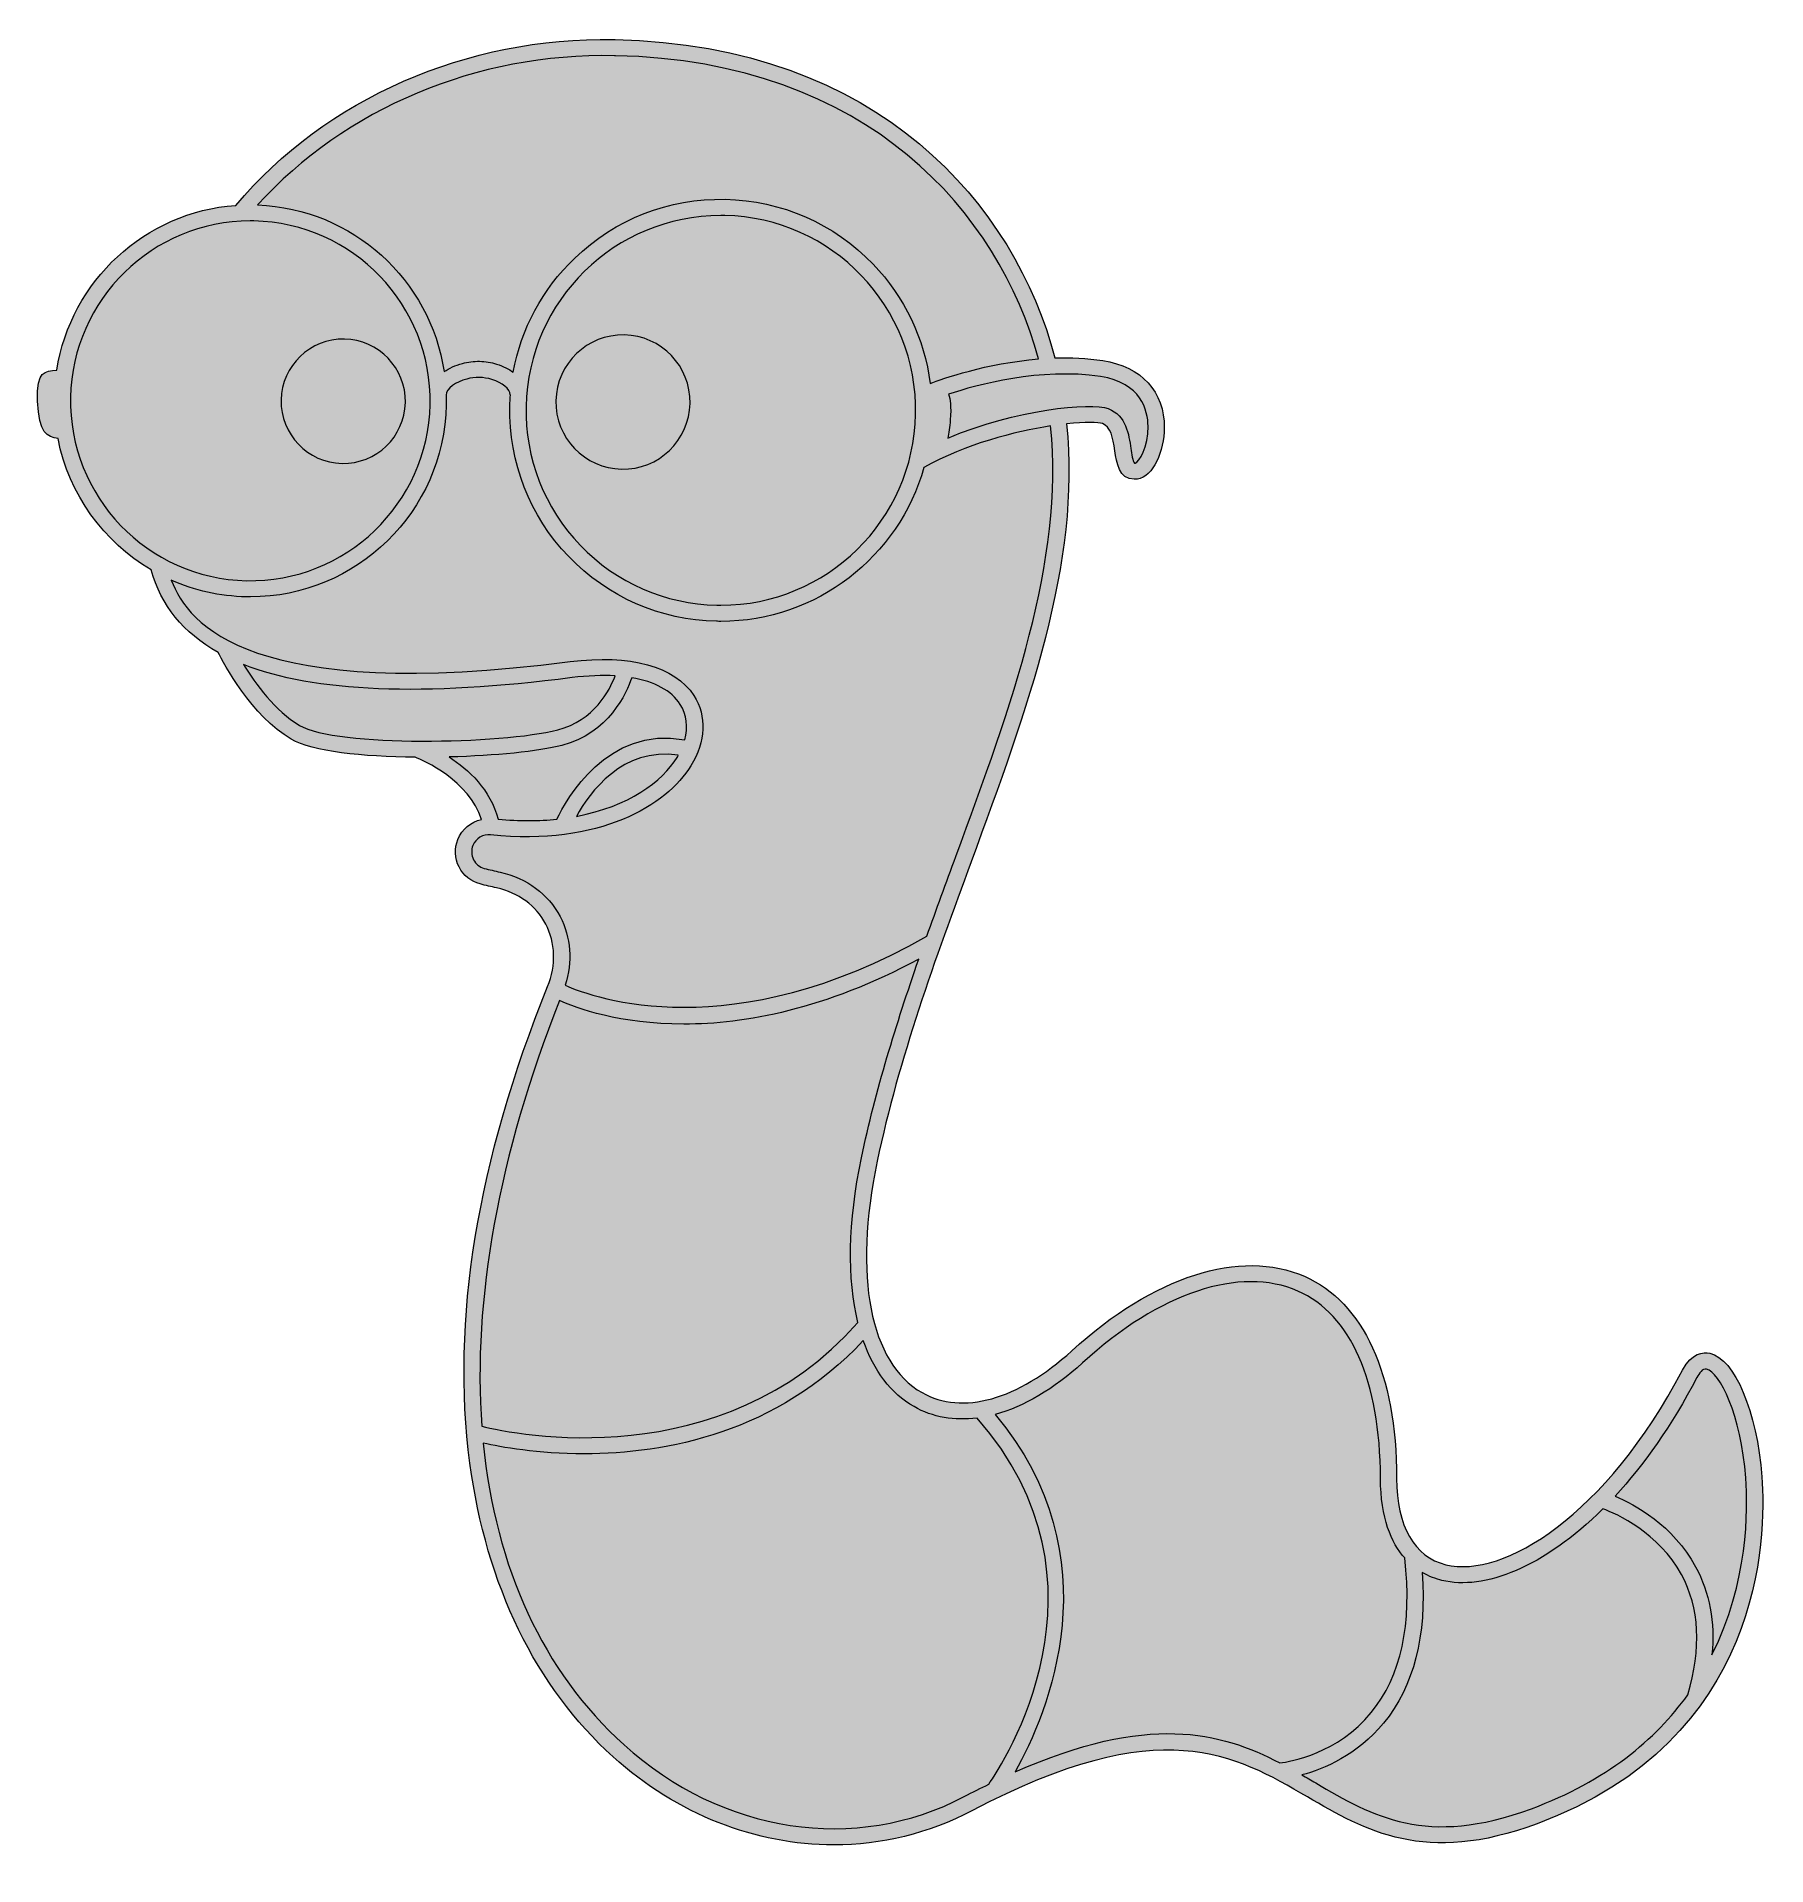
# Model space of a CAD drawing. Header units: inches. Extents: x -1.42 to 1.26, y -1.38 to 1.44.
import ezdxf

# ---------------------------------------------------------------- set-up
doc = ezdxf.new("R2010")
doc.units = ezdxf.units.IN
doc.header["$MEASUREMENT"] = 0
doc.layers.add('Worm', color=7, linetype='Continuous', lineweight=0)

msp = doc.modelspace()

# ---------------------------------------------------------------- hatches: boundary and pattern name
at = {"layer": 'Worm', "true_color": 0xf8e0c5, "transparency": 33554687}
h = msp.add_hatch(color=254, dxfattribs=at)
h.dxf.hatch_style = 2
edge = h.paths.add_edge_path()
edge.add_spline(control_points=[(1.2508, -0.7823), (1.2432, -0.6813), (1.2085, -0.5993), (1.1701, -0.5913), (1.1605, -0.5893), (1.1423, -0.5901), (1.128, -0.6173), (1.0099, -0.8421), (0.8512, -0.9401), (0.7618, -0.9182), (0.713, -0.9062), (0.686, -0.8588), (0.6858, -0.7847), (0.6854, -0.6234), (0.6347, -0.5124), (0.5432, -0.4722), (0.4443, -0.4288), (0.3097, -0.4719), (0.1832, -0.5875), (0.1002, -0.6633), (0.0137, -0.6875), (-0.0483, -0.6521), (-0.1289, -0.6061), (-0.1548, -0.4724), (-0.1176, -0.2942), (-0.0843, -0.135), (-0.0275, 0.0193), (0.0275, 0.1686), (0.115, 0.4062), (0.1975, 0.6309), (0.1754, 0.846), (0.204, 0.8491), (0.2245, 0.8488), (0.2308, 0.8464), (0.2437, 0.8414), (0.2469, 0.8258), (0.25, 0.8042), (0.2525, 0.7865), (0.2563, 0.7603), (0.2798, 0.7603), (0.2814, 0.7603), (0.283, 0.7604), (0.2848, 0.7607), (0.3095, 0.7642), (0.3262, 0.8044), (0.3264, 0.8398), (0.3267, 0.8958), (0.2912, 0.9347), (0.2315, 0.9439), (0.2067, 0.9477), (0.1816, 0.9488), (0.1572, 0.948), (0.0959, 1.1825), (-0.1135, 1.4321), (-0.5232, 1.4404), (-0.5232, 1.4404), (-0.5247, 1.4404), (-0.5247, 1.4404), (-0.7521, 1.445), (-0.9704, 1.3492), (-1.1098, 1.184), (-1.2503, 1.1739), (-1.365, 1.0671), (-1.3868, 0.9292), (-1.4053, 0.9269), (-1.418, 0.9295), (-1.4163, 0.8814), (-1.4146, 0.8309), (-1.4014, 0.8259), (-1.3848, 0.8233), (-1.3679, 0.737), (-1.3143, 0.6635), (-1.2406, 0.6202), (-1.2253, 0.5654), (-1.191, 0.5228), (-1.137, 0.4925), (-1.129, 0.4765), (-1.0852, 0.3939), (-1.0239, 0.3582), (-0.9913, 0.3393), (-0.9136, 0.3312), (-0.8322, 0.3304), (-0.8199, 0.3255), (-0.7486, 0.2946), (-0.7298, 0.2343), (-0.746, 0.2307), (-0.7599, 0.2193), (-0.7663, 0.2033), (-0.7718, 0.1896), (-0.7711, 0.1741), (-0.7644, 0.1608), (-0.7577, 0.1477), (-0.7458, 0.1381), (-0.7317, 0.1345), (-0.7233, 0.1323), (-0.7148, 0.1303), (-0.7063, 0.1284), (-0.6723, 0.1208), (-0.6454, 0.101), (-0.6304, 0.0725), (-0.6151, 0.0434), (-0.614, 0.0092), (-0.6274, -0.024), (-0.7364, -0.294), (-0.7768, -0.542), (-0.7476, -0.7611), (-0.7224, -0.9501), (-0.6458, -1.1072), (-0.5261, -1.2153), (-0.4269, -1.3049), (-0.3053, -1.3515), (-0.1848, -1.3515), (-0.1114, -1.3515), (-0.0384, -1.3342), (0.0288, -1.2988), (0.3211, -1.1448), (0.4364, -1.2122), (0.548, -1.2774), (0.6371, -1.3294), (0.7292, -1.3833), (0.903, -1.3189), (1.2534, -1.1892), (1.2578, -0.8753), (1.2508, -0.7823)], knot_values=[0, 0, 0, 0, 1, 1, 1, 2, 2, 2, 3, 3, 3, 4, 4, 4, 5, 5, 5, 6, 6, 6, 7, 7, 7, 8, 8, 8, 9, 9, 9, 10, 10, 10, 11, 11, 11, 12, 12, 12, 13, 13, 13, 14, 14, 14, 15, 15, 15, 16, 16, 16, 17, 17, 17, 18, 18, 18, 19, 19, 19, 20, 20, 20, 21, 21, 21, 22, 22, 22, 23, 23, 23, 24, 24, 24, 25, 25, 25, 26, 26, 26, 27, 27, 27, 28, 28, 28, 29, 29, 29, 30, 30, 30, 31, 31, 31, 32, 32, 32, 33, 33, 33, 34, 34, 34, 35, 35, 35, 36, 36, 36, 37, 37, 37, 38, 38, 38, 39, 39, 39, 40, 40, 40, 41, 41, 41, 41], degree=3, periodic=0)
at = {"layer": 'Worm', "true_color": 0x333333, "transparency": 33554687}
h = msp.add_hatch(color=250, dxfattribs=at)
h.dxf.hatch_style = 2
edge = h.paths.add_edge_path()
edge.add_spline(control_points=[(-1.0397, 0.883), (-1.0387, 0.9361), (-0.9948, 0.9782), (-0.9417, 0.9772), (-0.8886, 0.9761), (-0.8464, 0.9322), (-0.8475, 0.8791), (-0.8486, 0.826), (-0.8925, 0.7838), (-0.9455, 0.7849), (-0.9986, 0.786), (-1.0408, 0.8299), (-1.0397, 0.883)], knot_values=[0, 0, 0, 0, 1, 1, 1, 2, 2, 2, 3, 3, 3, 4, 4, 4, 4], degree=3, periodic=0)
edge = h.paths.add_edge_path()
edge.add_spline(control_points=[(-0.4071, 0.8778), (-0.4083, 0.8204), (-0.4557, 0.7749), (-0.513, 0.7761), (-0.5703, 0.7772), (-0.6158, 0.8246), (-0.6147, 0.8819), (-0.6135, 0.9393), (-0.5661, 0.9848), (-0.5088, 0.9836), (-0.4515, 0.9825), (-0.406, 0.9351), (-0.4071, 0.8778)], knot_values=[0, 0, 0, 0, 1, 1, 1, 2, 2, 2, 3, 3, 3, 4, 4, 4, 4], degree=3, periodic=0)
edge = h.paths.add_edge_path()
edge.add_spline(control_points=[(1.1736, -1.0577), (1.1782, -1.0071), (1.17, -0.9613), (1.1483, -0.9214), (1.1133, -0.857), (1.0539, -0.8251), (1.0236, -0.8123), (1.0677, -0.7644), (1.111, -0.7034), (1.1502, -0.6289), (1.1537, -0.6222), (1.1591, -0.6145), (1.165, -0.6158), (1.1855, -0.62), (1.2185, -0.6861), (1.2259, -0.7841), (1.2295, -0.833), (1.2298, -0.9457), (1.1736, -1.0577)], knot_values=[0, 0, 0, 0, 1, 1, 1, 2, 2, 2, 3, 3, 3, 4, 4, 4, 5, 5, 5, 6, 6, 6, 6], degree=3, periodic=0)
edge = h.paths.add_edge_path()
edge.add_spline(control_points=[(1.1362, -1.1195), (1.0864, -1.1885), (1.0103, -1.2526), (0.8943, -1.2955), (0.7316, -1.3557), (0.6485, -1.3072), (0.5606, -1.2558), (0.5535, -1.2516), (0.5463, -1.2475), (0.5392, -1.2434), (0.573, -1.2342), (0.6247, -1.2127), (0.6656, -1.1631), (0.7125, -1.1063), (0.7323, -1.0279), (0.7254, -0.9302), (0.7362, -0.9365), (0.7468, -0.9402), (0.7559, -0.9425), (0.8209, -0.9584), (0.9136, -0.9227), (1.0048, -0.8317), (1.0261, -0.8397), (1.0913, -0.8686), (1.1265, -0.9336), (1.1543, -0.9849), (1.1575, -1.0474), (1.1362, -1.1195)], knot_values=[0, 0, 0, 0, 1, 1, 1, 2, 2, 2, 3, 3, 3, 4, 4, 4, 5, 5, 5, 6, 6, 6, 7, 7, 7, 8, 8, 8, 9, 9, 9, 9], degree=3, periodic=0)
edge = h.paths.add_edge_path()
edge.add_spline(control_points=[(0.0956, -1.2386), (0.1459, -1.1489), (0.2496, -0.9072), (0.0649, -0.6858), (0.109, -0.6738), (0.1552, -0.6469), (0.2, -0.606), (0.3191, -0.4972), (0.4436, -0.4558), (0.5332, -0.4951), (0.6151, -0.5311), (0.6604, -0.634), (0.6608, -0.7847), (0.661, -0.8464), (0.6776, -0.8843), (0.6984, -0.9078), (0.7101, -1.0102), (0.6927, -1.0907), (0.6466, -1.1469), (0.5948, -1.2099), (0.5217, -1.2226), (0.5053, -1.2247), (0.4125, -1.1766), (0.3016, -1.1477), (0.0956, -1.2386)], knot_values=[0, 0, 0, 0, 1, 1, 1, 2, 2, 2, 3, 3, 3, 4, 4, 4, 5, 5, 5, 6, 6, 6, 7, 7, 7, 8, 8, 8, 8], degree=3, periodic=0)
edge = h.paths.add_edge_path()
edge.add_spline(control_points=[(0.0171, -1.2767), (-0.1509, -1.3653), (-0.3576, -1.3339), (-0.5093, -1.1968), (-0.635, -1.0833), (-0.7079, -0.9223), (-0.727, -0.7303), (-0.7001, -0.7363), (-0.643, -0.7467), (-0.5706, -0.7467), (-0.4446, -0.7467), (-0.2733, -0.7146), (-0.1392, -0.5716), (-0.1228, -0.6182), (-0.0966, -0.6534), (-0.0607, -0.6738), (-0.0316, -0.6904), (0.0016, -0.6959), (0.0369, -0.6914), (0.2616, -0.9465), (0.0761, -1.2272), (0.0548, -1.2577), (0.0425, -1.2637), (0.0301, -1.2699), (0.0171, -1.2767)], knot_values=[0, 0, 0, 0, 1, 1, 1, 2, 2, 2, 3, 3, 3, 4, 4, 4, 5, 5, 5, 6, 6, 6, 7, 7, 7, 8, 8, 8, 8], degree=3, periodic=0)
edge = h.paths.add_edge_path()
edge.add_spline(control_points=[(-0.6091, -0.0458), (-0.5825, -0.0578), (-0.5157, -0.0823), (-0.417, -0.0823), (-0.3225, -0.0823), (-0.1988, -0.0598), (-0.0534, 0.0181), (-0.0882, -0.082), (-0.1201, -0.1843), (-0.142, -0.2891), (-0.1629, -0.3891), (-0.1641, -0.4761), (-0.1474, -0.5439), (-0.359, -0.7822), (-0.6777, -0.7167), (-0.7293, -0.7041), (-0.7435, -0.5097), (-0.7038, -0.2849), (-0.6091, -0.0458)], knot_values=[0, 0, 0, 0, 1, 1, 1, 2, 2, 2, 3, 3, 3, 4, 4, 4, 5, 5, 5, 6, 6, 6, 6], degree=3, periodic=0)
edge = h.paths.add_edge_path()
edge.add_spline(control_points=[(-0.7009, 0.1528), (-0.7091, 0.1546), (-0.7173, 0.1566), (-0.7255, 0.1587), (-0.7327, 0.1606), (-0.7386, 0.1653), (-0.742, 0.1721), (-0.7455, 0.179), (-0.7459, 0.187), (-0.743, 0.1941), (-0.7387, 0.205), (-0.7274, 0.2117), (-0.7156, 0.2105), (-0.5467, 0.1924), (-0.4432, 0.2566), (-0.4059, 0.3171), (-0.3827, 0.3548), (-0.381, 0.3944), (-0.4012, 0.4258), (-0.4304, 0.4711), (-0.5002, 0.4902), (-0.5927, 0.4784), (-1.0859, 0.4152), (-1.1832, 0.535), (-1.2095, 0.6042), (-1.1739, 0.5885), (-1.1348, 0.5794), (-1.0935, 0.5785), (-1.0914, 0.5785), (-1.0893, 0.5785), (-1.0873, 0.5785), (-0.9229, 0.5785), (-0.7876, 0.7105), (-0.7842, 0.8755), (-0.7841, 0.8805), (-0.7842, 0.8854), (-0.7843, 0.8903), (-0.7853, 0.9014), (-0.7686, 0.9111), (-0.7526, 0.9154), (-0.7463, 0.9171), (-0.7398, 0.918), (-0.7332, 0.9178), (-0.7265, 0.9177), (-0.72, 0.9166), (-0.7138, 0.9147), (-0.697, 0.9094), (-0.6858, 0.9001), (-0.6853, 0.891), (-0.6853, 0.891), (-0.685, 0.891), (-0.685, 0.891), (-0.6854, 0.8852), (-0.6857, 0.8794), (-0.6858, 0.8736), (-0.6875, 0.7864), (-0.6553, 0.7038), (-0.5949, 0.6409), (-0.5345, 0.5781), (-0.4532, 0.5425), (-0.3661, 0.5407), (-0.3639, 0.5407), (-0.3616, 0.5406), (-0.3594, 0.5406), (-0.2108, 0.5406), (-0.0842, 0.641), (-0.0454, 0.7784), (0.0197, 0.8149), (0.0948, 0.8343), (0.1506, 0.8428), (0.1718, 0.6336), (0.0904, 0.4118), (0.004, 0.1772), (-0.011, 0.1364), (-0.0261, 0.0952), (-0.0409, 0.0537), (-0.342, -0.1178), (-0.5545, -0.0424), (-0.6003, -0.0222), (-0.5886, 0.0144), (-0.5912, 0.0518), (-0.6082, 0.0841), (-0.6267, 0.1192), (-0.6596, 0.1436), (-0.7009, 0.1528)], knot_values=[0, 0, 0, 0, 1, 1, 1, 2, 2, 2, 3, 3, 3, 4, 4, 4, 5, 5, 5, 6, 6, 6, 7, 7, 7, 8, 8, 8, 9, 9, 9, 10, 10, 10, 11, 11, 11, 12, 12, 12, 13, 13, 13, 14, 14, 14, 15, 15, 15, 16, 16, 16, 17, 17, 17, 18, 18, 18, 19, 19, 19, 20, 20, 20, 21, 21, 21, 22, 22, 22, 23, 23, 23, 24, 24, 24, 25, 25, 25, 26, 26, 26, 27, 27, 27, 28, 28, 28, 28], degree=3, periodic=0)
edge = h.paths.add_edge_path()
edge.add_spline(control_points=[(-0.4254, 0.3336), (-0.426, 0.3324), (-0.4265, 0.3313), (-0.4272, 0.3302), (-0.4502, 0.293), (-0.502, 0.2543), (-0.5829, 0.2391), (-0.5627, 0.2757), (-0.5116, 0.3468), (-0.4254, 0.3336)], knot_values=[0, 0, 0, 0, 1, 1, 1, 2, 2, 2, 3, 3, 3, 3], degree=3, periodic=0)
edge = h.paths.add_edge_path()
edge.add_spline(control_points=[(-0.7795, 0.3309), (-0.7085, 0.3327), (-0.6414, 0.3395), (-0.6057, 0.3487), (-0.5329, 0.3675), (-0.5053, 0.43), (-0.4974, 0.4534), (-0.462, 0.4474), (-0.4359, 0.4335), (-0.4222, 0.4123), (-0.412, 0.3964), (-0.4099, 0.3772), (-0.4154, 0.3572), (-0.5351, 0.3802), (-0.5987, 0.2648), (-0.613, 0.2348), (-0.6405, 0.2319), (-0.6709, 0.2316), (-0.7042, 0.2346), (-0.7155, 0.2802), (-0.75, 0.3117), (-0.7795, 0.3309)], knot_values=[0, 0, 0, 0, 1, 1, 1, 2, 2, 2, 3, 3, 3, 4, 4, 4, 5, 5, 5, 6, 6, 6, 7, 7, 7, 7], degree=3, periodic=0)
edge = h.paths.add_edge_path()
edge.add_spline(control_points=[(-1.0113, 0.3798), (-1.0484, 0.4014), (-1.0794, 0.4443), (-1.0978, 0.474), (-0.9887, 0.4307), (-0.8201, 0.424), (-0.5895, 0.4536), (-0.5653, 0.4567), (-0.543, 0.4575), (-0.5229, 0.4563), (-0.5314, 0.4341), (-0.5555, 0.3875), (-0.6119, 0.3729), (-0.6985, 0.3506), (-0.9538, 0.3463), (-1.0113, 0.3798)], knot_values=[0, 0, 0, 0, 1, 1, 1, 2, 2, 2, 3, 3, 3, 4, 4, 4, 5, 5, 5, 5], degree=3, periodic=0)
edge = h.paths.add_edge_path()
edge.add_spline(control_points=[(-1.3655, 0.8873), (-1.3624, 1.0387), (-1.2383, 1.1599), (-1.0874, 1.1599), (-1.0856, 1.1599), (-1.0836, 1.1598), (-1.0818, 1.1598), (-0.9284, 1.1567), (-0.8061, 1.0294), (-0.8092, 0.8761), (-0.8123, 0.7227), (-0.9399, 0.6004), (-1.093, 0.6035), (-1.2463, 0.6066), (-1.3686, 0.7339), (-1.3655, 0.8873)], knot_values=[0, 0, 0, 0, 1, 1, 1, 2, 2, 2, 3, 3, 3, 4, 4, 4, 5, 5, 5, 5], degree=3, periodic=0)
edge = h.paths.add_edge_path()
edge.add_spline(control_points=[(-0.0582, 0.8609), (-0.0615, 0.6968), (-0.196, 0.5656), (-0.3594, 0.5656), (-0.3615, 0.5656), (-0.3635, 0.5657), (-0.3656, 0.5657), (-0.4461, 0.5673), (-0.5211, 0.6002), (-0.5768, 0.6582), (-0.6326, 0.7163), (-0.6624, 0.7926), (-0.6608, 0.8731), (-0.6575, 1.0371), (-0.523, 1.1683), (-0.3596, 1.1683), (-0.3576, 1.1683), (-0.3555, 1.1683), (-0.3534, 1.1683), (-0.1873, 1.1649), (-0.0549, 1.027), (-0.0582, 0.8609)], knot_values=[0, 0, 0, 0, 1, 1, 1, 2, 2, 2, 3, 3, 3, 4, 4, 4, 5, 5, 5, 6, 6, 6, 7, 7, 7, 7], degree=3, periodic=0)
edge = h.paths.add_edge_path()
edge.add_spline(control_points=[(-0.524, 1.4154), (-0.524, 1.4154), (-0.5226, 1.4154), (-0.5226, 1.4154), (-0.1308, 1.4075), (0.0711, 1.1707), (0.1318, 0.9465), (0.0513, 0.9399), (-0.0167, 0.9158), (-0.0358, 0.9086), (-0.0445, 0.9777), (-0.075, 1.0419), (-0.1241, 1.0931), (-0.1845, 1.1559), (-0.2658, 1.1915), (-0.3529, 1.1933), (-0.4401, 1.1952), (-0.5227, 1.1627), (-0.5856, 1.1024), (-0.6357, 1.0542), (-0.6684, 0.9929), (-0.6805, 0.9258), (-0.6875, 0.931), (-0.6962, 0.9353), (-0.7063, 0.9385), (-0.7148, 0.9412), (-0.7237, 0.9426), (-0.7327, 0.9428), (-0.7417, 0.943), (-0.7506, 0.9419), (-0.7592, 0.9396), (-0.7704, 0.9365), (-0.7799, 0.9322), (-0.7876, 0.9269), (-0.8089, 1.0685), (-0.9287, 1.1791), (-1.076, 1.1846), (-0.941, 1.3337), (-0.7375, 1.4198), (-0.524, 1.4154)], knot_values=[0, 0, 0, 0, 1, 1, 1, 2, 2, 2, 3, 3, 3, 4, 4, 4, 5, 5, 5, 6, 6, 6, 7, 7, 7, 8, 8, 8, 9, 9, 9, 10, 10, 10, 11, 11, 11, 12, 12, 12, 13, 13, 13, 13], degree=3, periodic=0)
edge = h.paths.add_edge_path()
edge.add_spline(control_points=[(0.2277, 0.9192), (0.2908, 0.9095), (0.301, 0.8668), (0.3014, 0.8423), (0.302, 0.8105), (0.2874, 0.7865), (0.2813, 0.7854), (0.2806, 0.7853), (0.2801, 0.7853), (0.2801, 0.7853), (0.2776, 0.7878), (0.2758, 0.8003), (0.2747, 0.8078), (0.2716, 0.8294), (0.2674, 0.859), (0.2398, 0.8697), (0.213, 0.8801), (0.0957, 0.8679), (-0.0086, 0.8241), (-0.0068, 0.8316), (-0.0055, 0.8409), (-0.0046, 0.8524), (-0.0031, 0.8727), (-0.0044, 0.8846), (-0.0076, 0.8919), (0.0369, 0.9065), (0.1356, 0.9333), (0.2277, 0.9192)], knot_values=[0, 0, 0, 0, 1, 1, 1, 2, 2, 2, 3, 3, 3, 4, 4, 4, 5, 5, 5, 6, 6, 6, 7, 7, 7, 8, 8, 8, 9, 9, 9, 9], degree=3, periodic=0)
edge = h.paths.add_edge_path()
edge.add_spline(control_points=[(1.2508, -0.7823), (1.2432, -0.6813), (1.2085, -0.5993), (1.1701, -0.5913), (1.1605, -0.5893), (1.1423, -0.5901), (1.128, -0.6173), (1.0099, -0.8421), (0.8512, -0.9401), (0.7618, -0.9182), (0.713, -0.9062), (0.686, -0.8588), (0.6858, -0.7847), (0.6854, -0.6234), (0.6347, -0.5124), (0.5432, -0.4722), (0.4443, -0.4288), (0.3097, -0.4719), (0.1832, -0.5875), (0.1002, -0.6633), (0.0137, -0.6875), (-0.0483, -0.6521), (-0.1289, -0.6061), (-0.1548, -0.4724), (-0.1176, -0.2942), (-0.0843, -0.135), (-0.0275, 0.0193), (0.0275, 0.1686), (0.115, 0.4062), (0.1975, 0.6309), (0.1754, 0.846), (0.204, 0.8491), (0.2245, 0.8488), (0.2308, 0.8464), (0.2437, 0.8414), (0.2469, 0.8258), (0.25, 0.8042), (0.2525, 0.7865), (0.2563, 0.7603), (0.2798, 0.7603), (0.2814, 0.7603), (0.283, 0.7604), (0.2848, 0.7607), (0.3095, 0.7642), (0.3262, 0.8044), (0.3264, 0.8398), (0.3267, 0.8958), (0.2912, 0.9347), (0.2315, 0.9439), (0.2067, 0.9477), (0.1816, 0.9488), (0.1572, 0.948), (0.0959, 1.1825), (-0.1135, 1.4321), (-0.5232, 1.4404), (-0.5232, 1.4404), (-0.5247, 1.4404), (-0.5247, 1.4404), (-0.7521, 1.445), (-0.9704, 1.3492), (-1.1098, 1.184), (-1.2503, 1.1739), (-1.365, 1.0671), (-1.3868, 0.9292), (-1.4053, 0.9269), (-1.418, 0.9295), (-1.4163, 0.8814), (-1.4146, 0.8309), (-1.4014, 0.8259), (-1.3848, 0.8233), (-1.3679, 0.737), (-1.3143, 0.6635), (-1.2406, 0.6202), (-1.2253, 0.5654), (-1.191, 0.5228), (-1.137, 0.4925), (-1.129, 0.4765), (-1.0852, 0.3939), (-1.0239, 0.3582), (-0.9913, 0.3393), (-0.9136, 0.3312), (-0.8322, 0.3304), (-0.8199, 0.3255), (-0.7486, 0.2946), (-0.7298, 0.2343), (-0.746, 0.2307), (-0.7599, 0.2193), (-0.7663, 0.2033), (-0.7718, 0.1896), (-0.7711, 0.1741), (-0.7644, 0.1608), (-0.7577, 0.1477), (-0.7458, 0.1381), (-0.7317, 0.1345), (-0.7233, 0.1323), (-0.7148, 0.1303), (-0.7063, 0.1284), (-0.6723, 0.1208), (-0.6454, 0.101), (-0.6304, 0.0725), (-0.6151, 0.0434), (-0.614, 0.0092), (-0.6274, -0.024), (-0.7364, -0.294), (-0.7768, -0.542), (-0.7476, -0.7611), (-0.7224, -0.9501), (-0.6458, -1.1072), (-0.5261, -1.2153), (-0.4269, -1.3049), (-0.3053, -1.3515), (-0.1848, -1.3515), (-0.1114, -1.3515), (-0.0384, -1.3342), (0.0288, -1.2988), (0.3211, -1.1448), (0.4364, -1.2122), (0.548, -1.2774), (0.6371, -1.3294), (0.7292, -1.3833), (0.903, -1.3189), (1.2534, -1.1892), (1.2578, -0.8753), (1.2508, -0.7823)], knot_values=[0, 0, 0, 0, 1, 1, 1, 2, 2, 2, 3, 3, 3, 4, 4, 4, 5, 5, 5, 6, 6, 6, 7, 7, 7, 8, 8, 8, 9, 9, 9, 10, 10, 10, 11, 11, 11, 12, 12, 12, 13, 13, 13, 14, 14, 14, 15, 15, 15, 16, 16, 16, 17, 17, 17, 18, 18, 18, 19, 19, 19, 20, 20, 20, 21, 21, 21, 22, 22, 22, 23, 23, 23, 24, 24, 24, 25, 25, 25, 26, 26, 26, 27, 27, 27, 28, 28, 28, 29, 29, 29, 30, 30, 30, 31, 31, 31, 32, 32, 32, 33, 33, 33, 34, 34, 34, 35, 35, 35, 36, 36, 36, 37, 37, 37, 38, 38, 38, 39, 39, 39, 40, 40, 40, 41, 41, 41, 41], degree=3, periodic=0)

# ---------------------------------------------------------------- linework, layer by layer
at = {"layer": 'Worm'}
for points, knots in [([(1.2508, -0.7823), (1.2432, -0.6813), (1.2085, -0.5993), (1.1701, -0.5913), (1.1605, -0.5893), (1.1423, -0.5901), (1.128, -0.6173), (1.0099, -0.8421), (0.8512, -0.9401), (0.7618, -0.9182), (0.713, -0.9062), (0.686, -0.8588), (0.6858, -0.7847), (0.6854, -0.6234), (0.6347, -0.5124), (0.5432, -0.4722), (0.4443, -0.4288), (0.3097, -0.4719), (0.1832, -0.5875), (0.1002, -0.6633), (0.0137, -0.6875), (-0.0483, -0.6521), (-0.1289, -0.6061), (-0.1548, -0.4724), (-0.1176, -0.2942), (-0.0843, -0.135), (-0.0275, 0.0193), (0.0275, 0.1686), (0.115, 0.4062), (0.1975, 0.6309), (0.1754, 0.846), (0.204, 0.8491), (0.2245, 0.8488), (0.2308, 0.8464), (0.2437, 0.8414), (0.2469, 0.8258), (0.25, 0.8042), (0.2525, 0.7865), (0.2563, 0.7603), (0.2798, 0.7603), (0.2814, 0.7603), (0.283, 0.7604), (0.2848, 0.7607), (0.3095, 0.7642), (0.3262, 0.8044), (0.3264, 0.8398), (0.3267, 0.8958), (0.2912, 0.9347), (0.2315, 0.9439), (0.2067, 0.9477), (0.1816, 0.9488), (0.1572, 0.948), (0.0959, 1.1825), (-0.1135, 1.4321), (-0.5232, 1.4404), (-0.5232, 1.4404), (-0.5247, 1.4404), (-0.5247, 1.4404), (-0.7521, 1.445), (-0.9704, 1.3492), (-1.1098, 1.184), (-1.2503, 1.1739), (-1.365, 1.0671), (-1.3868, 0.9292), (-1.4053, 0.9269), (-1.418, 0.9295), (-1.4163, 0.8814), (-1.4146, 0.8309), (-1.4014, 0.8259), (-1.3848, 0.8233), (-1.3679, 0.737), (-1.3143, 0.6635), (-1.2406, 0.6202), (-1.2253, 0.5654), (-1.191, 0.5228), (-1.137, 0.4925), (-1.129, 0.4765), (-1.0852, 0.3939), (-1.0239, 0.3582), (-0.9913, 0.3393), (-0.9136, 0.3312), (-0.8322, 0.3304), (-0.8199, 0.3255), (-0.7486, 0.2946), (-0.7298, 0.2343), (-0.746, 0.2307), (-0.7599, 0.2193), (-0.7663, 0.2033), (-0.7718, 0.1896), (-0.7711, 0.1741), (-0.7644, 0.1608), (-0.7577, 0.1477), (-0.7458, 0.1381), (-0.7317, 0.1345), (-0.7233, 0.1323), (-0.7148, 0.1303), (-0.7063, 0.1284), (-0.6723, 0.1208), (-0.6454, 0.101), (-0.6304, 0.0725), (-0.6151, 0.0434), (-0.614, 0.0092), (-0.6274, -0.024), (-0.7364, -0.294), (-0.7768, -0.542), (-0.7476, -0.7611), (-0.7224, -0.9501), (-0.6458, -1.1072), (-0.5261, -1.2153), (-0.4269, -1.3049), (-0.3053, -1.3515), (-0.1848, -1.3515), (-0.1114, -1.3515), (-0.0384, -1.3342), (0.0288, -1.2988), (0.3211, -1.1448), (0.4364, -1.2122), (0.548, -1.2774), (0.6371, -1.3294), (0.7292, -1.3833), (0.903, -1.3189), (1.2534, -1.1892), (1.2578, -0.8753), (1.2508, -0.7823)], [0, 0, 0, 0, 1, 1, 1, 2, 2, 2, 3, 3, 3, 4, 4, 4, 5, 5, 5, 6, 6, 6, 7, 7, 7, 8, 8, 8, 9, 9, 9, 10, 10, 10, 11, 11, 11, 12, 12, 12, 13, 13, 13, 14, 14, 14, 15, 15, 15, 16, 16, 16, 17, 17, 17, 18, 18, 18, 19, 19, 19, 20, 20, 20, 21, 21, 21, 22, 22, 22, 23, 23, 23, 24, 24, 24, 25, 25, 25, 26, 26, 26, 27, 27, 27, 28, 28, 28, 29, 29, 29, 30, 30, 30, 31, 31, 31, 32, 32, 32, 33, 33, 33, 34, 34, 34, 35, 35, 35, 36, 36, 36, 37, 37, 37, 38, 38, 38, 39, 39, 39, 40, 40, 40, 41, 41, 41, 41]), ([(1.2508, -0.7823), (1.2432, -0.6813), (1.2085, -0.5993), (1.1701, -0.5913), (1.1605, -0.5893), (1.1423, -0.5901), (1.128, -0.6173), (1.0099, -0.8421), (0.8512, -0.9401), (0.7618, -0.9182), (0.713, -0.9062), (0.686, -0.8588), (0.6858, -0.7847), (0.6854, -0.6234), (0.6347, -0.5124), (0.5432, -0.4722), (0.4443, -0.4288), (0.3097, -0.4719), (0.1832, -0.5875), (0.1002, -0.6633), (0.0137, -0.6875), (-0.0483, -0.6521), (-0.1289, -0.6061), (-0.1548, -0.4724), (-0.1176, -0.2942), (-0.0843, -0.135), (-0.0275, 0.0193), (0.0275, 0.1686), (0.115, 0.4062), (0.1975, 0.6309), (0.1754, 0.846), (0.204, 0.8491), (0.2245, 0.8488), (0.2308, 0.8464), (0.2437, 0.8414), (0.2469, 0.8258), (0.25, 0.8042), (0.2525, 0.7865), (0.2563, 0.7603), (0.2798, 0.7603), (0.2814, 0.7603), (0.283, 0.7604), (0.2848, 0.7607), (0.3095, 0.7642), (0.3262, 0.8044), (0.3264, 0.8398), (0.3267, 0.8958), (0.2912, 0.9347), (0.2315, 0.9439), (0.2067, 0.9477), (0.1816, 0.9488), (0.1572, 0.948), (0.0959, 1.1825), (-0.1135, 1.4321), (-0.5232, 1.4404), (-0.5232, 1.4404), (-0.5247, 1.4404), (-0.5247, 1.4404), (-0.7521, 1.445), (-0.9704, 1.3492), (-1.1098, 1.184), (-1.2503, 1.1739), (-1.365, 1.0671), (-1.3868, 0.9292), (-1.4053, 0.9269), (-1.418, 0.9295), (-1.4163, 0.8814), (-1.4146, 0.8309), (-1.4014, 0.8259), (-1.3848, 0.8233), (-1.3679, 0.737), (-1.3143, 0.6635), (-1.2406, 0.6202), (-1.2253, 0.5654), (-1.191, 0.5228), (-1.137, 0.4925), (-1.129, 0.4765), (-1.0852, 0.3939), (-1.0239, 0.3582), (-0.9913, 0.3393), (-0.9136, 0.3312), (-0.8322, 0.3304), (-0.8199, 0.3255), (-0.7486, 0.2946), (-0.7298, 0.2343), (-0.746, 0.2307), (-0.7599, 0.2193), (-0.7663, 0.2033), (-0.7718, 0.1896), (-0.7711, 0.1741), (-0.7644, 0.1608), (-0.7577, 0.1477), (-0.7458, 0.1381), (-0.7317, 0.1345), (-0.7233, 0.1323), (-0.7148, 0.1303), (-0.7063, 0.1284), (-0.6723, 0.1208), (-0.6454, 0.101), (-0.6304, 0.0725), (-0.6151, 0.0434), (-0.614, 0.0092), (-0.6274, -0.024), (-0.7364, -0.294), (-0.7768, -0.542), (-0.7476, -0.7611), (-0.7224, -0.9501), (-0.6458, -1.1072), (-0.5261, -1.2153), (-0.4269, -1.3049), (-0.3053, -1.3515), (-0.1848, -1.3515), (-0.1114, -1.3515), (-0.0384, -1.3342), (0.0288, -1.2988), (0.3211, -1.1448), (0.4364, -1.2122), (0.548, -1.2774), (0.6371, -1.3294), (0.7292, -1.3833), (0.903, -1.3189), (1.2534, -1.1892), (1.2578, -0.8753), (1.2508, -0.7823)], [0, 0, 0, 0, 1, 1, 1, 2, 2, 2, 3, 3, 3, 4, 4, 4, 5, 5, 5, 6, 6, 6, 7, 7, 7, 8, 8, 8, 9, 9, 9, 10, 10, 10, 11, 11, 11, 12, 12, 12, 13, 13, 13, 14, 14, 14, 15, 15, 15, 16, 16, 16, 17, 17, 17, 18, 18, 18, 19, 19, 19, 20, 20, 20, 21, 21, 21, 22, 22, 22, 23, 23, 23, 24, 24, 24, 25, 25, 25, 26, 26, 26, 27, 27, 27, 28, 28, 28, 29, 29, 29, 30, 30, 30, 31, 31, 31, 32, 32, 32, 33, 33, 33, 34, 34, 34, 35, 35, 35, 36, 36, 36, 37, 37, 37, 38, 38, 38, 39, 39, 39, 40, 40, 40, 41, 41, 41, 41]), ([(-0.524, 1.4154), (-0.524, 1.4154), (-0.5226, 1.4154), (-0.5226, 1.4154), (-0.1308, 1.4075), (0.0711, 1.1707), (0.1318, 0.9465), (0.0513, 0.9399), (-0.0167, 0.9158), (-0.0358, 0.9086), (-0.0445, 0.9777), (-0.075, 1.0419), (-0.1241, 1.0931), (-0.1845, 1.1559), (-0.2658, 1.1915), (-0.3529, 1.1933), (-0.4401, 1.1952), (-0.5227, 1.1627), (-0.5856, 1.1024), (-0.6357, 1.0542), (-0.6684, 0.9929), (-0.6805, 0.9258), (-0.6875, 0.931), (-0.6962, 0.9353), (-0.7063, 0.9385), (-0.7148, 0.9412), (-0.7237, 0.9426), (-0.7327, 0.9428), (-0.7417, 0.943), (-0.7506, 0.9419), (-0.7592, 0.9396), (-0.7704, 0.9365), (-0.7799, 0.9322), (-0.7876, 0.9269), (-0.8089, 1.0685), (-0.9287, 1.1791), (-1.076, 1.1846), (-0.941, 1.3337), (-0.7375, 1.4198), (-0.524, 1.4154)], [0, 0, 0, 0, 1, 1, 1, 2, 2, 2, 3, 3, 3, 4, 4, 4, 5, 5, 5, 6, 6, 6, 7, 7, 7, 8, 8, 8, 9, 9, 9, 10, 10, 10, 11, 11, 11, 12, 12, 12, 13, 13, 13, 13]), ([(-1.3655, 0.8873), (-1.3624, 1.0387), (-1.2383, 1.1599), (-1.0874, 1.1599), (-1.0856, 1.1599), (-1.0836, 1.1598), (-1.0818, 1.1598), (-0.9284, 1.1567), (-0.8061, 1.0294), (-0.8092, 0.8761), (-0.8123, 0.7227), (-0.9399, 0.6004), (-1.093, 0.6035), (-1.2463, 0.6066), (-1.3686, 0.7339), (-1.3655, 0.8873)], [0, 0, 0, 0, 1, 1, 1, 2, 2, 2, 3, 3, 3, 4, 4, 4, 5, 5, 5, 5]), ([(-0.0582, 0.8609), (-0.0615, 0.6968), (-0.196, 0.5656), (-0.3594, 0.5656), (-0.3615, 0.5656), (-0.3635, 0.5657), (-0.3656, 0.5657), (-0.4461, 0.5673), (-0.5211, 0.6002), (-0.5768, 0.6582), (-0.6326, 0.7163), (-0.6624, 0.7926), (-0.6608, 0.8731), (-0.6575, 1.0371), (-0.523, 1.1683), (-0.3596, 1.1683), (-0.3576, 1.1683), (-0.3555, 1.1683), (-0.3534, 1.1683), (-0.1873, 1.1649), (-0.0549, 1.027), (-0.0582, 0.8609)], [0, 0, 0, 0, 1, 1, 1, 2, 2, 2, 3, 3, 3, 4, 4, 4, 5, 5, 5, 6, 6, 6, 7, 7, 7, 7]), ([(-1.0397, 0.883), (-1.0387, 0.9361), (-0.9948, 0.9782), (-0.9417, 0.9772), (-0.8886, 0.9761), (-0.8464, 0.9322), (-0.8475, 0.8791), (-0.8486, 0.826), (-0.8925, 0.7838), (-0.9455, 0.7849), (-0.9986, 0.786), (-1.0408, 0.8299), (-1.0397, 0.883)], [0, 0, 0, 0, 1, 1, 1, 2, 2, 2, 3, 3, 3, 4, 4, 4, 4]), ([(-0.4071, 0.8778), (-0.4083, 0.8204), (-0.4557, 0.7749), (-0.513, 0.7761), (-0.5703, 0.7772), (-0.6158, 0.8246), (-0.6147, 0.8819), (-0.6135, 0.9393), (-0.5661, 0.9848), (-0.5088, 0.9836), (-0.4515, 0.9825), (-0.406, 0.9351), (-0.4071, 0.8778)], [0, 0, 0, 0, 1, 1, 1, 2, 2, 2, 3, 3, 3, 4, 4, 4, 4]), ([(0.2277, 0.9192), (0.2908, 0.9095), (0.301, 0.8668), (0.3014, 0.8423), (0.302, 0.8105), (0.2874, 0.7865), (0.2813, 0.7854), (0.2806, 0.7853), (0.2801, 0.7853), (0.2801, 0.7853), (0.2776, 0.7878), (0.2758, 0.8003), (0.2747, 0.8078), (0.2716, 0.8294), (0.2674, 0.859), (0.2398, 0.8697), (0.213, 0.8801), (0.0957, 0.8679), (-0.0086, 0.8241), (-0.0068, 0.8316), (-0.0055, 0.8409), (-0.0046, 0.8524), (-0.0031, 0.8727), (-0.0044, 0.8846), (-0.0076, 0.8919), (0.0369, 0.9065), (0.1356, 0.9333), (0.2277, 0.9192)], [0, 0, 0, 0, 1, 1, 1, 2, 2, 2, 3, 3, 3, 4, 4, 4, 5, 5, 5, 6, 6, 6, 7, 7, 7, 8, 8, 8, 9, 9, 9, 9]), ([(-0.7009, 0.1528), (-0.7091, 0.1546), (-0.7173, 0.1566), (-0.7255, 0.1587), (-0.7327, 0.1606), (-0.7386, 0.1653), (-0.742, 0.1721), (-0.7455, 0.179), (-0.7459, 0.187), (-0.743, 0.1941), (-0.7387, 0.205), (-0.7274, 0.2117), (-0.7156, 0.2105), (-0.5467, 0.1924), (-0.4432, 0.2566), (-0.4059, 0.3171), (-0.3827, 0.3548), (-0.381, 0.3944), (-0.4012, 0.4258), (-0.4304, 0.4711), (-0.5002, 0.4902), (-0.5927, 0.4784), (-1.0859, 0.4152), (-1.1832, 0.535), (-1.2095, 0.6042), (-1.1739, 0.5885), (-1.1348, 0.5794), (-1.0935, 0.5785), (-1.0914, 0.5785), (-1.0893, 0.5785), (-1.0873, 0.5785), (-0.9229, 0.5785), (-0.7876, 0.7105), (-0.7842, 0.8755), (-0.7841, 0.8805), (-0.7842, 0.8854), (-0.7843, 0.8903), (-0.7853, 0.9014), (-0.7686, 0.9111), (-0.7526, 0.9154), (-0.7463, 0.9171), (-0.7398, 0.918), (-0.7332, 0.9178), (-0.7265, 0.9177), (-0.72, 0.9166), (-0.7138, 0.9147), (-0.697, 0.9094), (-0.6858, 0.9001), (-0.6853, 0.891), (-0.6853, 0.891), (-0.685, 0.891), (-0.685, 0.891), (-0.6854, 0.8852), (-0.6857, 0.8794), (-0.6858, 0.8736), (-0.6875, 0.7864), (-0.6553, 0.7038), (-0.5949, 0.6409), (-0.5345, 0.5781), (-0.4532, 0.5425), (-0.3661, 0.5407), (-0.3639, 0.5407), (-0.3616, 0.5406), (-0.3594, 0.5406), (-0.2108, 0.5406), (-0.0842, 0.641), (-0.0454, 0.7784), (0.0197, 0.8149), (0.0948, 0.8343), (0.1506, 0.8428), (0.1718, 0.6336), (0.0904, 0.4118), (0.004, 0.1772), (-0.011, 0.1364), (-0.0261, 0.0952), (-0.0409, 0.0537), (-0.342, -0.1178), (-0.5545, -0.0424), (-0.6003, -0.0222), (-0.5886, 0.0144), (-0.5912, 0.0518), (-0.6082, 0.0841), (-0.6267, 0.1192), (-0.6596, 0.1436), (-0.7009, 0.1528)], [0, 0, 0, 0, 1, 1, 1, 2, 2, 2, 3, 3, 3, 4, 4, 4, 5, 5, 5, 6, 6, 6, 7, 7, 7, 8, 8, 8, 9, 9, 9, 10, 10, 10, 11, 11, 11, 12, 12, 12, 13, 13, 13, 14, 14, 14, 15, 15, 15, 16, 16, 16, 17, 17, 17, 18, 18, 18, 19, 19, 19, 20, 20, 20, 21, 21, 21, 22, 22, 22, 23, 23, 23, 24, 24, 24, 25, 25, 25, 26, 26, 26, 27, 27, 27, 28, 28, 28, 28]), ([(-1.0113, 0.3798), (-1.0484, 0.4014), (-1.0794, 0.4443), (-1.0978, 0.474), (-0.9887, 0.4307), (-0.8201, 0.424), (-0.5895, 0.4536), (-0.5653, 0.4567), (-0.543, 0.4575), (-0.5229, 0.4563), (-0.5314, 0.4341), (-0.5555, 0.3875), (-0.6119, 0.3729), (-0.6985, 0.3506), (-0.9538, 0.3463), (-1.0113, 0.3798)], [0, 0, 0, 0, 1, 1, 1, 2, 2, 2, 3, 3, 3, 4, 4, 4, 5, 5, 5, 5]), ([(-0.7795, 0.3309), (-0.7085, 0.3327), (-0.6414, 0.3395), (-0.6057, 0.3487), (-0.5329, 0.3675), (-0.5053, 0.43), (-0.4974, 0.4534), (-0.462, 0.4474), (-0.4359, 0.4335), (-0.4222, 0.4123), (-0.412, 0.3964), (-0.4099, 0.3772), (-0.4154, 0.3572), (-0.5351, 0.3802), (-0.5987, 0.2648), (-0.613, 0.2348), (-0.6405, 0.2319), (-0.6709, 0.2316), (-0.7042, 0.2346), (-0.7155, 0.2802), (-0.75, 0.3117), (-0.7795, 0.3309)], [0, 0, 0, 0, 1, 1, 1, 2, 2, 2, 3, 3, 3, 4, 4, 4, 5, 5, 5, 6, 6, 6, 7, 7, 7, 7]), ([(-0.4254, 0.3336), (-0.426, 0.3324), (-0.4265, 0.3313), (-0.4272, 0.3302), (-0.4502, 0.293), (-0.502, 0.2543), (-0.5829, 0.2391), (-0.5627, 0.2757), (-0.5116, 0.3468), (-0.4254, 0.3336)], [0, 0, 0, 0, 1, 1, 1, 2, 2, 2, 3, 3, 3, 3]), ([(-0.6091, -0.0458), (-0.5825, -0.0578), (-0.5157, -0.0823), (-0.417, -0.0823), (-0.3225, -0.0823), (-0.1988, -0.0598), (-0.0534, 0.0181), (-0.0882, -0.082), (-0.1201, -0.1843), (-0.142, -0.2891), (-0.1629, -0.3891), (-0.1641, -0.4761), (-0.1474, -0.5439), (-0.359, -0.7822), (-0.6777, -0.7167), (-0.7293, -0.7041), (-0.7435, -0.5097), (-0.7038, -0.2849), (-0.6091, -0.0458)], [0, 0, 0, 0, 1, 1, 1, 2, 2, 2, 3, 3, 3, 4, 4, 4, 5, 5, 5, 6, 6, 6, 6]), ([(0.0956, -1.2386), (0.1459, -1.1489), (0.2496, -0.9072), (0.0649, -0.6858), (0.109, -0.6738), (0.1552, -0.6469), (0.2, -0.606), (0.3191, -0.4972), (0.4436, -0.4558), (0.5332, -0.4951), (0.6151, -0.5311), (0.6604, -0.634), (0.6608, -0.7847), (0.661, -0.8464), (0.6776, -0.8843), (0.6984, -0.9078), (0.7101, -1.0102), (0.6927, -1.0907), (0.6466, -1.1469), (0.5948, -1.2099), (0.5217, -1.2226), (0.5053, -1.2247), (0.4125, -1.1766), (0.3016, -1.1477), (0.0956, -1.2386)], [0, 0, 0, 0, 1, 1, 1, 2, 2, 2, 3, 3, 3, 4, 4, 4, 5, 5, 5, 6, 6, 6, 7, 7, 7, 8, 8, 8, 8]), ([(0.0171, -1.2767), (-0.1509, -1.3653), (-0.3576, -1.3339), (-0.5093, -1.1968), (-0.635, -1.0833), (-0.7079, -0.9223), (-0.727, -0.7303), (-0.7001, -0.7363), (-0.643, -0.7467), (-0.5706, -0.7467), (-0.4446, -0.7467), (-0.2733, -0.7146), (-0.1392, -0.5716), (-0.1228, -0.6182), (-0.0966, -0.6534), (-0.0607, -0.6738), (-0.0316, -0.6904), (0.0016, -0.6959), (0.0369, -0.6914), (0.2616, -0.9465), (0.0761, -1.2272), (0.0548, -1.2577), (0.0425, -1.2637), (0.0301, -1.2699), (0.0171, -1.2767)], [0, 0, 0, 0, 1, 1, 1, 2, 2, 2, 3, 3, 3, 4, 4, 4, 5, 5, 5, 6, 6, 6, 7, 7, 7, 8, 8, 8, 8]), ([(1.1736, -1.0577), (1.1782, -1.0071), (1.17, -0.9613), (1.1483, -0.9214), (1.1133, -0.857), (1.0539, -0.8251), (1.0236, -0.8123), (1.0677, -0.7644), (1.111, -0.7034), (1.1502, -0.6289), (1.1537, -0.6222), (1.1591, -0.6145), (1.165, -0.6158), (1.1855, -0.62), (1.2185, -0.6861), (1.2259, -0.7841), (1.2295, -0.833), (1.2298, -0.9457), (1.1736, -1.0577)], [0, 0, 0, 0, 1, 1, 1, 2, 2, 2, 3, 3, 3, 4, 4, 4, 5, 5, 5, 6, 6, 6, 6]), ([(1.1362, -1.1195), (1.0864, -1.1885), (1.0103, -1.2526), (0.8943, -1.2955), (0.7316, -1.3557), (0.6485, -1.3072), (0.5606, -1.2558), (0.5535, -1.2516), (0.5463, -1.2475), (0.5392, -1.2434), (0.573, -1.2342), (0.6247, -1.2127), (0.6656, -1.1631), (0.7125, -1.1063), (0.7323, -1.0279), (0.7254, -0.9302), (0.7362, -0.9365), (0.7468, -0.9402), (0.7559, -0.9425), (0.8209, -0.9584), (0.9136, -0.9227), (1.0048, -0.8317), (1.0261, -0.8397), (1.0913, -0.8686), (1.1265, -0.9336), (1.1543, -0.9849), (1.1575, -1.0474), (1.1362, -1.1195)], [0, 0, 0, 0, 1, 1, 1, 2, 2, 2, 3, 3, 3, 4, 4, 4, 5, 5, 5, 6, 6, 6, 7, 7, 7, 8, 8, 8, 9, 9, 9, 9])]:
    msp.add_open_spline(points, degree=3, knots=knots, dxfattribs=at)

doc.saveas('drawing.dxf')
